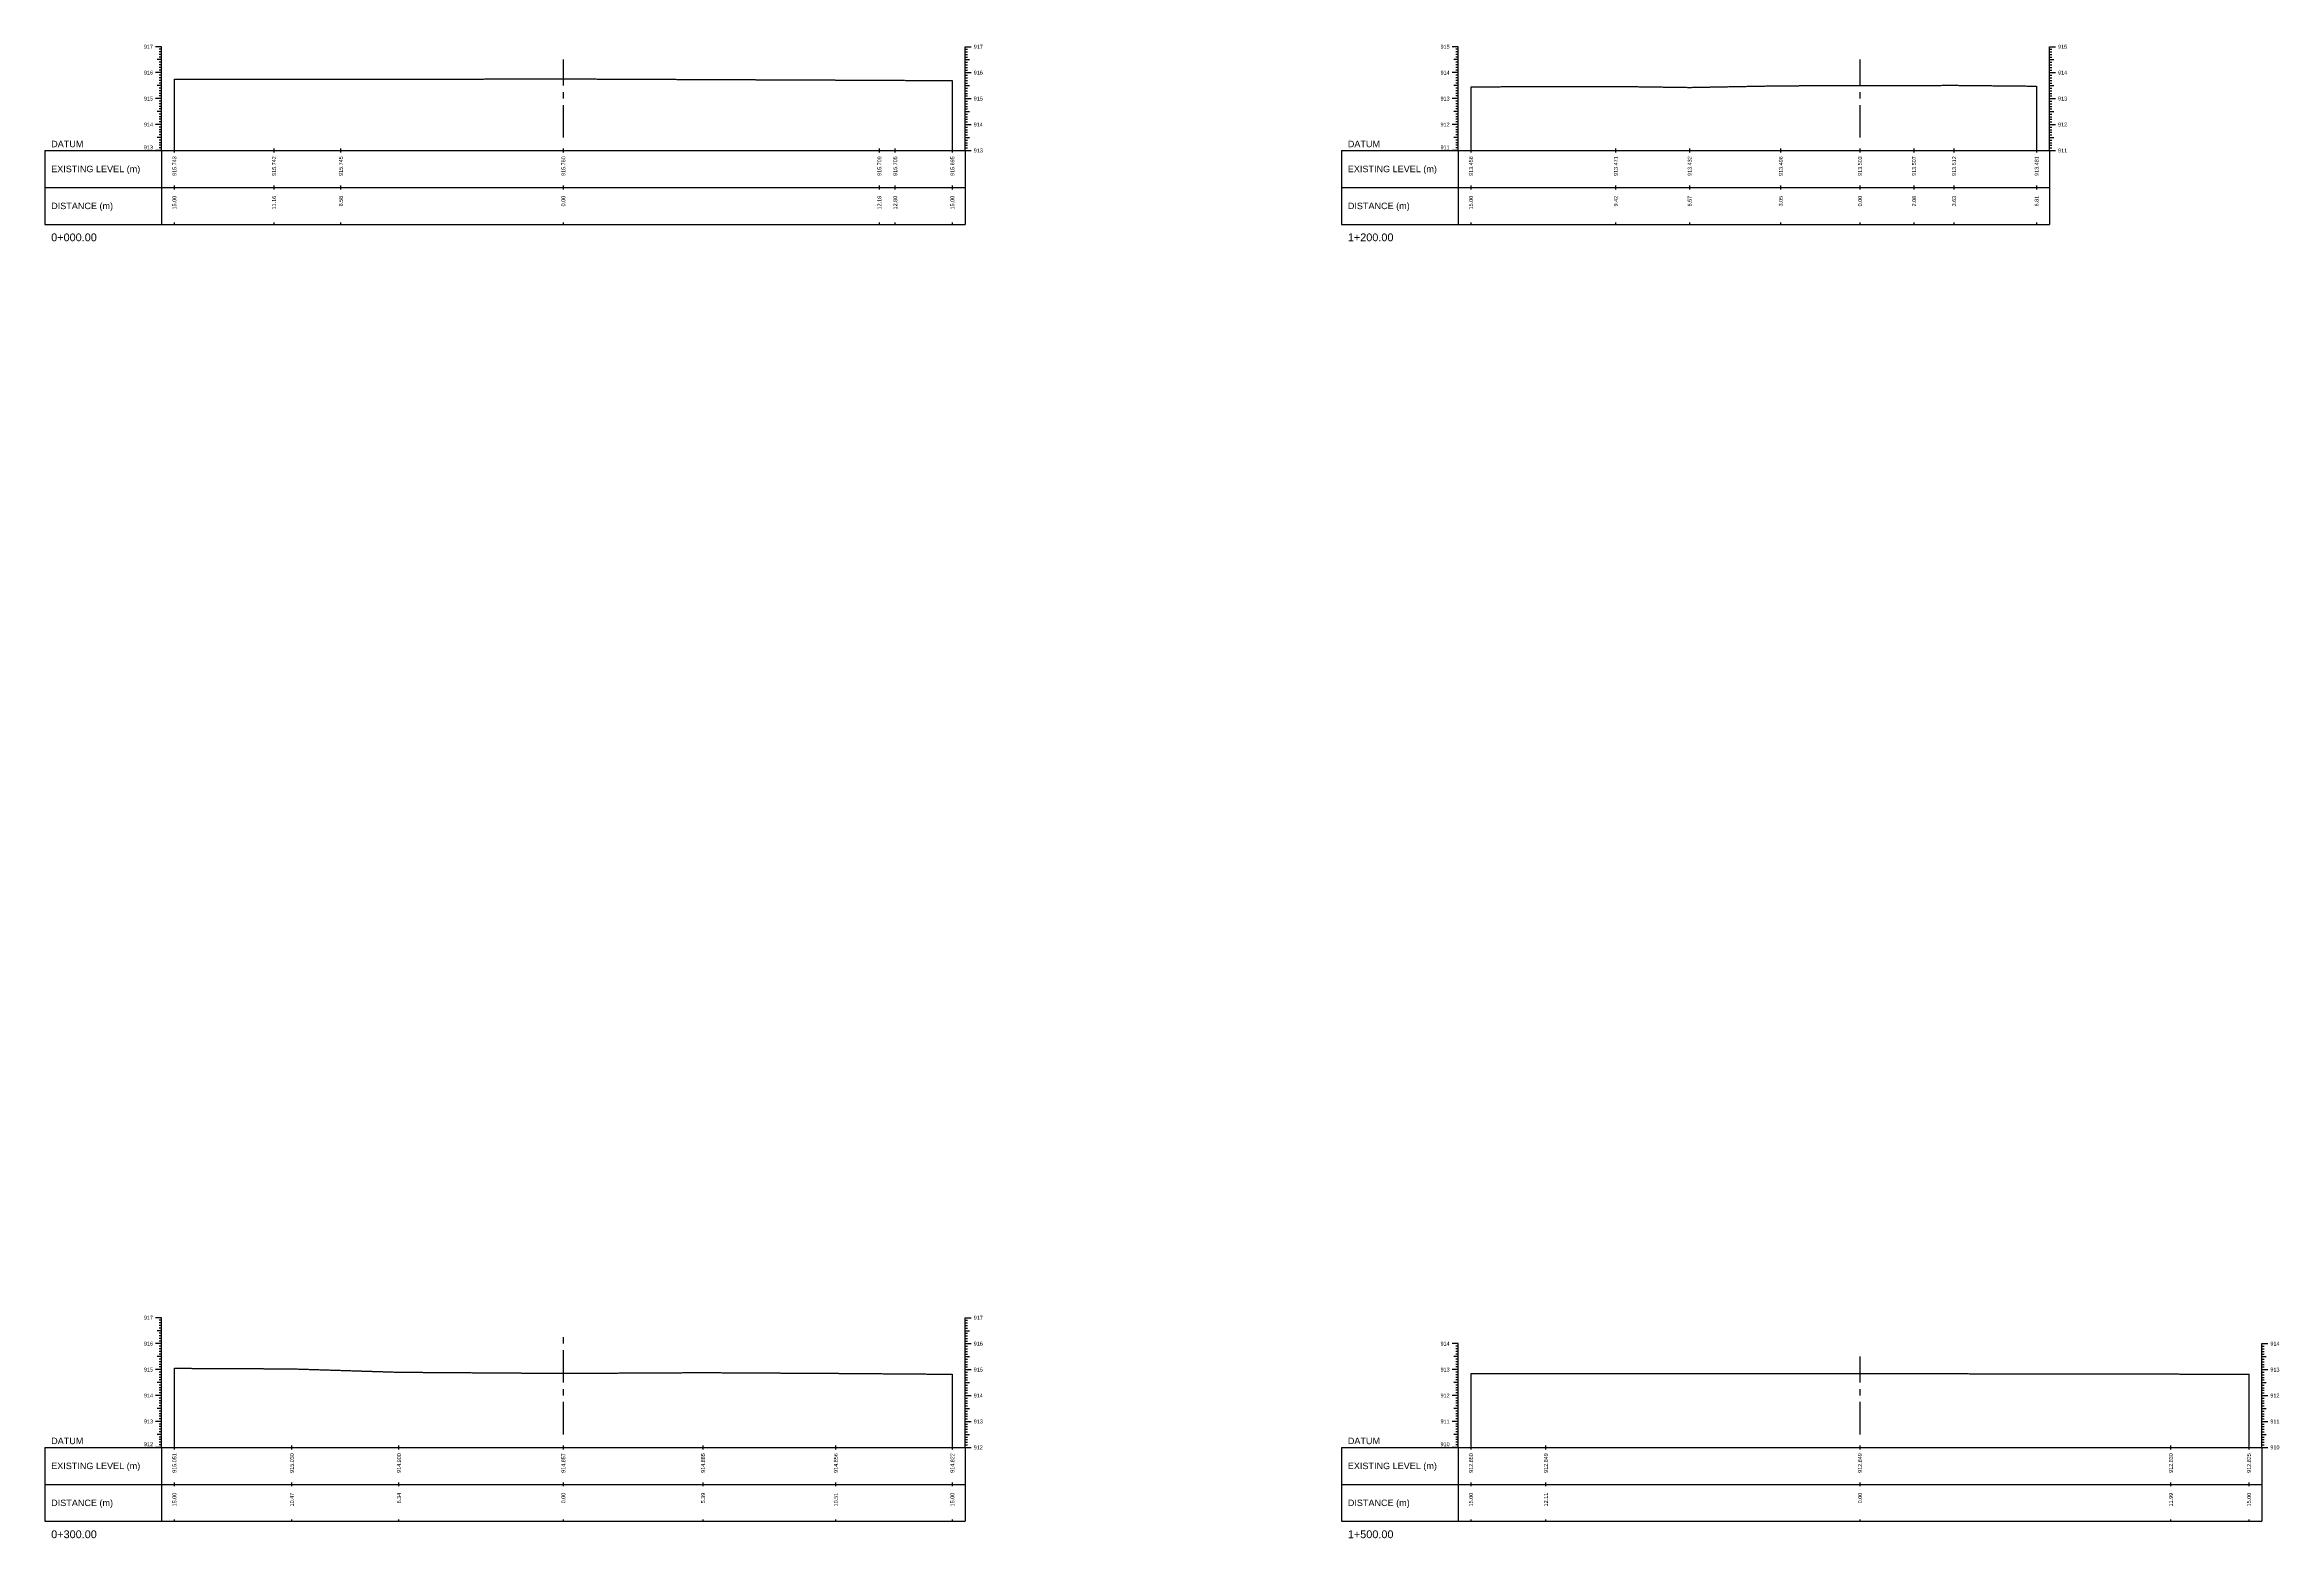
# Model space of a CAD drawing. Header units: millimetres. Extents: x 1478788 to 1486142, y 824439 to 831516.
# Drawn here: x 1483470 to 1484332, y 830940 to 831516 of the extents above; entities that cross this region are included whole.
import ezdxf
from ezdxf.enums import TextEntityAlignment as Align

# ---------------------------------------------------------------- set-up
doc = ezdxf.new("R2010")
doc.units = ezdxf.units.MM
doc.linetypes.add('CENTER', pattern=[2, 1.25, -0.25, 0.25, -0.25])
doc.linetypes.add('HIDDEN', pattern=[0.375, 0.25, -0.125])
for name, color, linetype in [('CL', 6, 'CENTER'), ('CS_Drawing', 7, 'Continuous'), ('GL', 3, 'HIDDEN')]:
    doc.layers.add(name, color=color, linetype=linetype)
doc.styles.get("Standard").update_dxf_attribs({"font": 'arial.ttf'})

msp = doc.modelspace()

# ---------------------------------------------------------------- linework, layer by layer
at = {"layer": 'CL', "ltscale": 10}
for p, q in [((1483670.16, 831480.52), (1483670.16, 831510.52)), ((1484170.16, 831480.52), (1484170.16, 831510.52)), ((1483670.16, 830980.52), (1483670.16, 831020.52)), ((1484170.16, 830980.52), (1484170.16, 831010.52))]:
    msp.add_line(p, q, dxfattribs=at)
at = {"layer": 'CS_Drawing'}
for p, q in [((1483515.16, 831515.52), (1483512.91, 831515.52)), ((1483515.16, 831515.52), (1483513.58, 831515.52)), ((1483515.16, 831510.52), (1483513.58, 831510.52)), ((1483515.16, 831514.52), (1483514.26, 831514.52)), ((1483515.16, 831513.52), (1483514.26, 831513.52)), ((1483515.16, 831512.52), (1483514.26, 831512.52)), ((1483515.16, 831511.52), (1483514.26, 831511.52)), ((1483515.16, 831510.52), (1483514.26, 831510.52)), ((1483515.16, 831509.52), (1483514.26, 831509.52)), ((1483515.16, 831508.52), (1483514.26, 831508.52)), ((1483515.16, 831475.52), (1483515.16, 831515.52)), ((1483825.16, 831515.52), (1483827.41, 831515.52)), ((1483825.16, 831515.52), (1483826.73, 831515.52)), ((1483825.16, 831475.52), (1483825.16, 831515.52)), ((1483825.16, 831514.52), (1483826.06, 831514.52)), ((1483825.16, 831513.52), (1483826.06, 831513.52)), ((1483825.16, 831512.52), (1483826.06, 831512.52)), ((1483825.16, 831511.52), (1483826.06, 831511.52)), ((1483825.16, 831510.52), (1483826.73, 831510.52)), ((1483825.16, 831510.52), (1483826.06, 831510.52)), ((1483825.16, 831509.52), (1483826.06, 831509.52)), ((1483825.16, 831508.52), (1483826.06, 831508.52)), ((1484015.16, 831515.52), (1484012.91, 831515.52)), ((1484015.16, 831515.52), (1484013.58, 831515.52)), ((1484015.16, 831510.52), (1484013.58, 831510.52)), ((1484015.16, 831514.52), (1484014.26, 831514.52)), ((1484015.16, 831513.52), (1484014.26, 831513.52)), ((1484015.16, 831512.52), (1484014.26, 831512.52)), ((1484015.16, 831511.52), (1484014.26, 831511.52)), ((1484015.16, 831510.52), (1484014.26, 831510.52)), ((1484015.16, 831509.52), (1484014.26, 831509.52)), ((1484015.16, 831508.52), (1484014.26, 831508.52)), ((1484015.16, 831475.52), (1484015.16, 831515.52)), ((1484243.28, 831515.52), (1484245.53, 831515.52)), ((1484243.28, 831515.52), (1484244.86, 831515.52)), ((1484243.28, 831475.52), (1484243.28, 831515.52)), ((1484243.28, 831514.52), (1484244.18, 831514.52)), ((1484243.28, 831513.52), (1484244.18, 831513.52)), ((1484243.28, 831512.52), (1484244.18, 831512.52)), ((1484243.28, 831511.52), (1484244.18, 831511.52)), ((1484243.28, 831510.52), (1484244.86, 831510.52)), ((1484243.28, 831510.52), (1484244.18, 831510.52)), ((1484243.28, 831509.52), (1484244.18, 831509.52)), ((1484243.28, 831508.52), (1484244.18, 831508.52)), ((1483515.16, 831505.52), (1483512.91, 831505.52)), ((1483515.16, 831505.52), (1483513.58, 831505.52)), ((1483515.16, 831500.52), (1483513.58, 831500.52)), ((1483515.16, 831507.52), (1483514.26, 831507.52)), ((1483515.16, 831506.52), (1483514.26, 831506.52)), ((1483515.16, 831505.52), (1483514.26, 831505.52)), ((1483515.16, 831504.52), (1483514.26, 831504.52)), ((1483515.16, 831503.52), (1483514.26, 831503.52)), ((1483515.16, 831502.52), (1483514.26, 831502.52)), ((1483515.16, 831501.52), (1483514.26, 831501.52)), ((1483515.16, 831500.52), (1483514.26, 831500.52)), ((1483520.16, 831475.52), (1483520.16, 831502.95)), ((1483820.16, 831475.52), (1483820.16, 831502.47)), ((1483825.16, 831507.52), (1483826.06, 831507.52)), ((1483825.16, 831506.52), (1483826.06, 831506.52)), ((1483825.16, 831505.52), (1483827.41, 831505.52)), ((1483825.16, 831505.52), (1483826.73, 831505.52)), ((1483825.16, 831505.52), (1483826.06, 831505.52)), ((1483825.16, 831504.52), (1483826.06, 831504.52)), ((1483825.16, 831503.52), (1483826.06, 831503.52)), ((1483825.16, 831502.52), (1483826.06, 831502.52)), ((1483825.16, 831501.52), (1483826.06, 831501.52)), ((1483825.16, 831500.52), (1483826.73, 831500.52)), ((1483825.16, 831500.52), (1483826.06, 831500.52)), ((1484015.16, 831505.52), (1484012.91, 831505.52)), ((1484015.16, 831505.52), (1484013.58, 831505.52)), ((1484015.16, 831500.52), (1484013.58, 831500.52)), ((1484015.16, 831507.52), (1484014.26, 831507.52)), ((1484015.16, 831506.52), (1484014.26, 831506.52)), ((1484015.16, 831505.52), (1484014.26, 831505.52)), ((1484015.16, 831504.52), (1484014.26, 831504.52)), ((1484015.16, 831503.52), (1484014.26, 831503.52)), ((1484015.16, 831502.52), (1484014.26, 831502.52)), ((1484015.16, 831501.52), (1484014.26, 831501.52)), ((1484015.16, 831500.52), (1484014.26, 831500.52)), ((1484020.16, 831475.52), (1484020.16, 831500.08)), ((1484238.28, 831475.52), (1484238.28, 831500.33)), ((1484243.28, 831507.52), (1484244.18, 831507.52)), ((1484243.28, 831506.52), (1484244.18, 831506.52)), ((1484243.28, 831505.52), (1484245.53, 831505.52)), ((1484243.28, 831505.52), (1484244.86, 831505.52)), ((1484243.28, 831505.52), (1484244.18, 831505.52)), ((1484243.28, 831504.52), (1484244.18, 831504.52)), ((1484243.28, 831503.52), (1484244.18, 831503.52)), ((1484243.28, 831502.52), (1484244.18, 831502.52)), ((1484243.28, 831501.52), (1484244.18, 831501.52)), ((1484243.28, 831500.52), (1484244.86, 831500.52)), ((1484243.28, 831500.52), (1484244.18, 831500.52)), ((1483515.16, 831495.52), (1483512.91, 831495.52)), ((1483515.16, 831495.52), (1483513.58, 831495.52)), ((1483515.16, 831499.52), (1483514.26, 831499.52)), ((1483515.16, 831498.52), (1483514.26, 831498.52)), ((1483515.16, 831497.52), (1483514.26, 831497.52)), ((1483515.16, 831496.52), (1483514.26, 831496.52)), ((1483515.16, 831495.52), (1483514.26, 831495.52)), ((1483515.16, 831494.52), (1483514.26, 831494.52)), ((1483515.16, 831493.52), (1483514.26, 831493.52)), ((1483515.16, 831492.52), (1483514.26, 831492.52)), ((1483515.16, 831491.52), (1483514.26, 831491.52)), ((1483825.16, 831499.52), (1483826.06, 831499.52)), ((1483825.16, 831498.52), (1483826.06, 831498.52)), ((1483825.16, 831497.52), (1483826.06, 831497.52)), ((1483825.16, 831496.52), (1483826.06, 831496.52)), ((1483825.16, 831495.52), (1483827.41, 831495.52)), ((1483825.16, 831495.52), (1483826.73, 831495.52)), ((1483825.16, 831495.52), (1483826.06, 831495.52)), ((1483825.16, 831494.52), (1483826.06, 831494.52)), ((1483825.16, 831493.52), (1483826.06, 831493.52)), ((1483825.16, 831492.52), (1483826.06, 831492.52)), ((1483825.16, 831491.52), (1483826.06, 831491.52)), ((1484015.16, 831495.52), (1484012.91, 831495.52)), ((1484015.16, 831495.52), (1484013.58, 831495.52)), ((1484015.16, 831499.52), (1484014.26, 831499.52)), ((1484015.16, 831498.52), (1484014.26, 831498.52)), ((1484015.16, 831497.52), (1484014.26, 831497.52)), ((1484015.16, 831496.52), (1484014.26, 831496.52)), ((1484015.16, 831495.52), (1484014.26, 831495.52)), ((1484015.16, 831494.52), (1484014.26, 831494.52)), ((1484015.16, 831493.52), (1484014.26, 831493.52)), ((1484015.16, 831492.52), (1484014.26, 831492.52)), ((1484015.16, 831491.52), (1484014.26, 831491.52)), ((1484243.28, 831499.52), (1484244.18, 831499.52)), ((1484243.28, 831498.52), (1484244.18, 831498.52)), ((1484243.28, 831497.52), (1484244.18, 831497.52)), ((1484243.28, 831496.52), (1484244.18, 831496.52)), ((1484243.28, 831495.52), (1484245.53, 831495.52)), ((1484243.28, 831495.52), (1484244.86, 831495.52)), ((1484243.28, 831495.52), (1484244.18, 831495.52)), ((1484243.28, 831494.52), (1484244.18, 831494.52)), ((1484243.28, 831493.52), (1484244.18, 831493.52)), ((1484243.28, 831492.52), (1484244.18, 831492.52)), ((1484243.28, 831491.52), (1484244.18, 831491.52)), ((1483515.16, 831485.52), (1483512.91, 831485.52)), ((1483515.16, 831490.52), (1483513.58, 831490.52)), ((1483515.16, 831485.52), (1483513.58, 831485.52)), ((1483515.16, 831490.52), (1483514.26, 831490.52)), ((1483515.16, 831489.52), (1483514.26, 831489.52)), ((1483515.16, 831488.52), (1483514.26, 831488.52)), ((1483515.16, 831487.52), (1483514.26, 831487.52)), ((1483515.16, 831486.52), (1483514.26, 831486.52)), ((1483515.16, 831485.52), (1483514.26, 831485.52)), ((1483515.16, 831484.52), (1483514.26, 831484.52)), ((1483515.16, 831483.52), (1483514.26, 831483.52)), ((1483515.16, 831482.52), (1483514.26, 831482.52)), ((1483825.16, 831490.52), (1483826.73, 831490.52)), ((1483825.16, 831490.52), (1483826.06, 831490.52)), ((1483825.16, 831489.52), (1483826.06, 831489.52)), ((1483825.16, 831488.52), (1483826.06, 831488.52)), ((1483825.16, 831487.52), (1483826.06, 831487.52)), ((1483825.16, 831486.52), (1483826.06, 831486.52)), ((1483825.16, 831485.52), (1483827.41, 831485.52)), ((1483825.16, 831485.52), (1483826.73, 831485.52)), ((1483825.16, 831485.52), (1483826.06, 831485.52)), ((1483825.16, 831484.52), (1483826.06, 831484.52)), ((1483825.16, 831483.52), (1483826.06, 831483.52)), ((1483825.16, 831482.52), (1483826.06, 831482.52)), ((1484015.16, 831485.52), (1484012.91, 831485.52)), ((1484015.16, 831490.52), (1484013.58, 831490.52)), ((1484015.16, 831485.52), (1484013.58, 831485.52)), ((1484015.16, 831490.52), (1484014.26, 831490.52)), ((1484015.16, 831489.52), (1484014.26, 831489.52)), ((1484015.16, 831488.52), (1484014.26, 831488.52)), ((1484015.16, 831487.52), (1484014.26, 831487.52)), ((1484015.16, 831486.52), (1484014.26, 831486.52)), ((1484015.16, 831485.52), (1484014.26, 831485.52)), ((1484015.16, 831484.52), (1484014.26, 831484.52)), ((1484015.16, 831483.52), (1484014.26, 831483.52)), ((1484015.16, 831482.52), (1484014.26, 831482.52)), ((1484243.28, 831490.52), (1484244.86, 831490.52)), ((1484243.28, 831490.52), (1484244.18, 831490.52)), ((1484243.28, 831489.52), (1484244.18, 831489.52)), ((1484243.28, 831488.52), (1484244.18, 831488.52)), ((1484243.28, 831487.52), (1484244.18, 831487.52)), ((1484243.28, 831486.52), (1484244.18, 831486.52)), ((1484243.28, 831485.52), (1484245.53, 831485.52)), ((1484243.28, 831485.52), (1484244.86, 831485.52)), ((1484243.28, 831485.52), (1484244.18, 831485.52)), ((1484243.28, 831484.52), (1484244.18, 831484.52)), ((1484243.28, 831483.52), (1484244.18, 831483.52)), ((1484243.28, 831482.52), (1484244.18, 831482.52)), ((1483470.16, 831475.52), (1483515.16, 831475.52)), ((1483470.16, 831475.52), (1483470.16, 831447.02)), ((1483515.16, 831475.52), (1483512.91, 831475.52)), ((1483515.16, 831480.52), (1483513.58, 831480.52)), ((1483515.16, 831475.52), (1483513.58, 831475.52)), ((1483515.16, 831481.52), (1483514.26, 831481.52)), ((1483515.16, 831480.52), (1483514.26, 831480.52)), ((1483515.16, 831479.52), (1483514.26, 831479.52)), ((1483515.16, 831478.52), (1483514.26, 831478.52)), ((1483515.16, 831477.52), (1483514.26, 831477.52)), ((1483515.16, 831476.52), (1483514.26, 831476.52)), ((1483515.16, 831475.52), (1483514.26, 831475.52)), ((1483515.16, 831475.52), (1483825.16, 831475.52)), ((1483515.16, 831475.52), (1483515.16, 831447.02)), ((1483520.16, 831474.77), (1483520.16, 831476.27)), ((1483558.61, 831474.77), (1483558.61, 831476.27)), ((1483584.38, 831474.77), (1483584.38, 831476.27)), ((1483670.16, 831474.77), (1483670.16, 831476.27)), ((1483792.01, 831474.77), (1483792.01, 831476.27)), ((1483798.14, 831474.77), (1483798.14, 831476.27)), ((1483820.16, 831474.77), (1483820.16, 831476.27)), ((1483825.16, 831481.52), (1483826.06, 831481.52)), ((1483825.16, 831480.52), (1483826.73, 831480.52)), ((1483825.16, 831480.52), (1483826.06, 831480.52)), ((1483825.16, 831479.52), (1483826.06, 831479.52)), ((1483825.16, 831478.52), (1483826.06, 831478.52)), ((1483825.16, 831477.52), (1483826.06, 831477.52)), ((1483825.16, 831476.52), (1483826.06, 831476.52)), ((1483825.16, 831475.52), (1483827.41, 831475.52)), ((1483825.16, 831475.52), (1483826.73, 831475.52)), ((1483825.16, 831475.52), (1483826.06, 831475.52)), ((1483825.16, 831475.52), (1483825.16, 831447.02)), ((1483970.16, 831475.52), (1484015.16, 831475.52)), ((1483970.16, 831475.52), (1483970.16, 831447.02)), ((1484015.16, 831475.52), (1484012.91, 831475.52)), ((1484015.16, 831480.52), (1484013.58, 831480.52)), ((1484015.16, 831475.52), (1484013.58, 831475.52)), ((1484015.16, 831481.52), (1484014.26, 831481.52)), ((1484015.16, 831480.52), (1484014.26, 831480.52)), ((1484015.16, 831479.52), (1484014.26, 831479.52)), ((1484015.16, 831478.52), (1484014.26, 831478.52)), ((1484015.16, 831477.52), (1484014.26, 831477.52)), ((1484015.16, 831476.52), (1484014.26, 831476.52)), ((1484015.16, 831475.52), (1484014.26, 831475.52)), ((1484015.16, 831475.52), (1484243.28, 831475.52)), ((1484015.16, 831475.52), (1484015.16, 831447.02)), ((1484020.16, 831474.77), (1484020.16, 831476.27)), ((1484076.01, 831474.77), (1484076.01, 831476.27)), ((1484104.49, 831474.77), (1484104.49, 831476.27)), ((1484139.62, 831474.77), (1484139.62, 831476.27)), ((1484170.16, 831474.77), (1484170.16, 831476.27)), ((1484191, 831474.77), (1484191, 831476.27)), ((1484206.45, 831474.77), (1484206.45, 831476.27)), ((1484238.28, 831474.77), (1484238.28, 831476.27)), ((1484243.28, 831481.52), (1484244.18, 831481.52)), ((1484243.28, 831480.52), (1484244.86, 831480.52)), ((1484243.28, 831480.52), (1484244.18, 831480.52)), ((1484243.28, 831479.52), (1484244.18, 831479.52)), ((1484243.28, 831478.52), (1484244.18, 831478.52)), ((1484243.28, 831477.52), (1484244.18, 831477.52)), ((1484243.28, 831476.52), (1484244.18, 831476.52)), ((1484243.28, 831475.52), (1484245.53, 831475.52)), ((1484243.28, 831475.52), (1484244.86, 831475.52)), ((1484243.28, 831475.52), (1484244.18, 831475.52)), ((1484243.28, 831475.52), (1484243.28, 831447.02)), ((1483470.16, 831461.27), (1483515.16, 831461.27)), ((1483515.16, 831461.27), (1483825.16, 831461.27)), ((1483515.16, 831461.27), (1483825.16, 831461.27)), ((1483520.16, 831460.52), (1483520.16, 831462.02)), ((1483558.61, 831460.52), (1483558.61, 831462.02)), ((1483584.38, 831460.52), (1483584.38, 831462.02)), ((1483670.16, 831460.52), (1483670.16, 831462.02)), ((1483792.01, 831460.52), (1483792.01, 831462.02)), ((1483798.14, 831460.52), (1483798.14, 831462.02)), ((1483820.16, 831460.52), (1483820.16, 831462.02)), ((1483970.16, 831461.27), (1484015.16, 831461.27)), ((1484015.16, 831461.27), (1484243.28, 831461.27)), ((1484015.16, 831461.27), (1484243.28, 831461.27)), ((1484020.16, 831460.52), (1484020.16, 831462.02)), ((1484076.01, 831460.52), (1484076.01, 831462.02)), ((1484104.49, 831460.52), (1484104.49, 831462.02)), ((1484139.62, 831460.52), (1484139.62, 831462.02)), ((1484170.16, 831460.52), (1484170.16, 831462.02)), ((1484191, 831460.52), (1484191, 831462.02)), ((1484206.45, 831460.52), (1484206.45, 831462.02)), ((1484238.28, 831460.52), (1484238.28, 831462.02)), ((1483470.16, 831447.02), (1483515.16, 831447.02)), ((1483515.16, 831447.02), (1483825.16, 831447.02)), ((1483520.16, 831447.02), (1483520.16, 831447.77)), ((1483558.61, 831447.02), (1483558.61, 831447.77)), ((1483584.38, 831447.02), (1483584.38, 831447.77)), ((1483670.16, 831447.02), (1483670.16, 831447.77)), ((1483792.01, 831447.02), (1483792.01, 831447.77)), ((1483798.14, 831447.02), (1483798.14, 831447.77)), ((1483820.16, 831447.02), (1483820.16, 831447.77)), ((1483970.16, 831447.02), (1484015.16, 831447.02)), ((1484015.16, 831447.02), (1484243.28, 831447.02)), ((1484020.16, 831447.02), (1484020.16, 831447.77)), ((1484076.01, 831447.02), (1484076.01, 831447.77)), ((1484104.49, 831447.02), (1484104.49, 831447.77)), ((1484139.62, 831447.02), (1484139.62, 831447.77)), ((1484170.16, 831447.02), (1484170.16, 831447.77)), ((1484191, 831447.02), (1484191, 831447.77)), ((1484206.45, 831447.02), (1484206.45, 831447.77)), ((1484238.28, 831447.02), (1484238.28, 831447.77)), ((1483515.16, 831025.52), (1483512.91, 831025.52)), ((1483515.16, 831025.52), (1483513.58, 831025.52)), ((1483515.16, 831020.52), (1483513.58, 831020.52)), ((1483515.16, 831025.52), (1483514.26, 831025.52)), ((1483515.16, 831024.52), (1483514.26, 831024.52)), ((1483515.16, 831023.52), (1483514.26, 831023.52)), ((1483515.16, 831022.52), (1483514.26, 831022.52)), ((1483515.16, 831021.52), (1483514.26, 831021.52)), ((1483515.16, 831020.52), (1483514.26, 831020.52)), ((1483515.16, 831019.52), (1483514.26, 831019.52)), ((1483515.16, 831018.52), (1483514.26, 831018.52)), ((1483515.16, 831017.52), (1483514.26, 831017.52)), ((1483515.16, 830975.52), (1483515.16, 831025.52)), ((1483825.16, 831025.52), (1483827.41, 831025.52)), ((1483825.16, 831025.52), (1483826.73, 831025.52)), ((1483825.16, 831025.52), (1483826.06, 831025.52)), ((1483825.16, 830975.52), (1483825.16, 831025.52)), ((1483825.16, 831024.52), (1483826.06, 831024.52)), ((1483825.16, 831023.52), (1483826.06, 831023.52)), ((1483825.16, 831022.52), (1483826.06, 831022.52)), ((1483825.16, 831021.52), (1483826.06, 831021.52)), ((1483825.16, 831020.52), (1483826.73, 831020.52)), ((1483825.16, 831020.52), (1483826.06, 831020.52)), ((1483825.16, 831019.52), (1483826.06, 831019.52)), ((1483825.16, 831018.52), (1483826.06, 831018.52)), ((1483825.16, 831017.52), (1483826.06, 831017.52)), ((1483515.16, 831015.52), (1483512.91, 831015.52)), ((1483515.16, 831015.52), (1483513.58, 831015.52)), ((1483515.16, 831010.52), (1483513.58, 831010.52)), ((1483515.16, 831016.52), (1483514.26, 831016.52)), ((1483515.16, 831015.52), (1483514.26, 831015.52)), ((1483515.16, 831014.52), (1483514.26, 831014.52)), ((1483515.16, 831013.52), (1483514.26, 831013.52)), ((1483515.16, 831012.52), (1483514.26, 831012.52)), ((1483515.16, 831011.52), (1483514.26, 831011.52)), ((1483515.16, 831010.52), (1483514.26, 831010.52)), ((1483515.16, 831009.52), (1483514.26, 831009.52)), ((1483515.16, 831008.52), (1483514.26, 831008.52)), ((1483825.16, 831016.52), (1483826.06, 831016.52)), ((1483825.16, 831015.52), (1483827.41, 831015.52)), ((1483825.16, 831015.52), (1483826.73, 831015.52)), ((1483825.16, 831015.52), (1483826.06, 831015.52)), ((1483825.16, 831014.52), (1483826.06, 831014.52)), ((1483825.16, 831013.52), (1483826.06, 831013.52)), ((1483825.16, 831012.52), (1483826.06, 831012.52)), ((1483825.16, 831011.52), (1483826.06, 831011.52)), ((1483825.16, 831010.52), (1483826.73, 831010.52)), ((1483825.16, 831010.52), (1483826.06, 831010.52)), ((1483825.16, 831009.52), (1483826.06, 831009.52)), ((1483825.16, 831008.52), (1483826.06, 831008.52)), ((1484015.16, 831015.52), (1484012.91, 831015.52)), ((1484015.16, 831015.52), (1484013.58, 831015.52)), ((1484015.16, 831010.52), (1484013.58, 831010.52)), ((1484015.16, 831014.52), (1484014.26, 831014.52)), ((1484015.16, 831013.52), (1484014.26, 831013.52)), ((1484015.16, 831012.52), (1484014.26, 831012.52)), ((1484015.16, 831011.52), (1484014.26, 831011.52)), ((1484015.16, 831010.52), (1484014.26, 831010.52)), ((1484015.16, 831009.52), (1484014.26, 831009.52)), ((1484015.16, 831008.52), (1484014.26, 831008.52)), ((1484015.16, 830975.52), (1484015.16, 831015.52)), ((1484325.16, 831015.52), (1484327.41, 831015.52)), ((1484325.16, 831015.52), (1484326.73, 831015.52)), ((1484325.16, 830975.52), (1484325.16, 831015.52)), ((1484325.16, 831014.52), (1484326.06, 831014.52)), ((1484325.16, 831013.52), (1484326.06, 831013.52)), ((1484325.16, 831012.52), (1484326.06, 831012.52)), ((1484325.16, 831011.52), (1484326.06, 831011.52)), ((1484325.16, 831010.52), (1484326.73, 831010.52)), ((1484325.16, 831010.52), (1484326.06, 831010.52)), ((1484325.16, 831009.52), (1484326.06, 831009.52)), ((1484325.16, 831008.52), (1484326.06, 831008.52)), ((1483515.16, 831005.52), (1483512.91, 831005.52)), ((1483515.16, 831005.52), (1483513.58, 831005.52)), ((1483515.16, 831000.52), (1483513.58, 831000.52)), ((1483515.16, 831007.52), (1483514.26, 831007.52)), ((1483515.16, 831006.52), (1483514.26, 831006.52)), ((1483515.16, 831005.52), (1483514.26, 831005.52)), ((1483515.16, 831004.52), (1483514.26, 831004.52)), ((1483515.16, 831003.52), (1483514.26, 831003.52)), ((1483515.16, 831002.52), (1483514.26, 831002.52)), ((1483515.16, 831001.52), (1483514.26, 831001.52)), ((1483515.16, 831000.52), (1483514.26, 831000.52)), ((1483520.16, 830975.52), (1483520.16, 831006.03)), ((1483820.16, 830975.52), (1483820.16, 831003.74)), ((1483825.16, 831007.52), (1483826.06, 831007.52)), ((1483825.16, 831006.52), (1483826.06, 831006.52)), ((1483825.16, 831005.52), (1483827.41, 831005.52)), ((1483825.16, 831005.52), (1483826.73, 831005.52)), ((1483825.16, 831005.52), (1483826.06, 831005.52)), ((1483825.16, 831004.52), (1483826.06, 831004.52)), ((1483825.16, 831003.52), (1483826.06, 831003.52)), ((1483825.16, 831002.52), (1483826.06, 831002.52)), ((1483825.16, 831001.52), (1483826.06, 831001.52)), ((1483825.16, 831000.52), (1483826.73, 831000.52)), ((1483825.16, 831000.52), (1483826.06, 831000.52)), ((1484015.16, 831005.52), (1484012.91, 831005.52)), ((1484015.16, 831005.52), (1484013.58, 831005.52)), ((1484015.16, 831000.52), (1484013.58, 831000.52)), ((1484015.16, 831007.52), (1484014.26, 831007.52)), ((1484015.16, 831006.52), (1484014.26, 831006.52)), ((1484015.16, 831005.52), (1484014.26, 831005.52)), ((1484015.16, 831004.52), (1484014.26, 831004.52)), ((1484015.16, 831003.52), (1484014.26, 831003.52)), ((1484015.16, 831002.52), (1484014.26, 831002.52)), ((1484015.16, 831001.52), (1484014.26, 831001.52)), ((1484015.16, 831000.52), (1484014.26, 831000.52)), ((1484020.16, 830975.52), (1484020.16, 831004.02)), ((1484320.16, 830975.52), (1484320.16, 831003.77)), ((1484325.16, 831007.52), (1484326.06, 831007.52)), ((1484325.16, 831006.52), (1484326.06, 831006.52)), ((1484325.16, 831005.52), (1484327.41, 831005.52)), ((1484325.16, 831005.52), (1484326.73, 831005.52)), ((1484325.16, 831005.52), (1484326.06, 831005.52)), ((1484325.16, 831004.52), (1484326.06, 831004.52)), ((1484325.16, 831003.52), (1484326.06, 831003.52)), ((1484325.16, 831002.52), (1484326.06, 831002.52)), ((1484325.16, 831001.52), (1484326.06, 831001.52)), ((1484325.16, 831000.52), (1484326.73, 831000.52)), ((1484325.16, 831000.52), (1484326.06, 831000.52)), ((1483515.16, 830995.52), (1483512.91, 830995.52)), ((1483515.16, 830995.52), (1483513.58, 830995.52)), ((1483515.16, 830999.52), (1483514.26, 830999.52)), ((1483515.16, 830998.52), (1483514.26, 830998.52)), ((1483515.16, 830997.52), (1483514.26, 830997.52)), ((1483515.16, 830996.52), (1483514.26, 830996.52)), ((1483515.16, 830995.52), (1483514.26, 830995.52)), ((1483515.16, 830994.52), (1483514.26, 830994.52)), ((1483515.16, 830993.52), (1483514.26, 830993.52)), ((1483515.16, 830992.52), (1483514.26, 830992.52)), ((1483515.16, 830991.52), (1483514.26, 830991.52)), ((1483825.16, 830999.52), (1483826.06, 830999.52)), ((1483825.16, 830998.52), (1483826.06, 830998.52)), ((1483825.16, 830997.52), (1483826.06, 830997.52)), ((1483825.16, 830996.52), (1483826.06, 830996.52)), ((1483825.16, 830995.52), (1483827.41, 830995.52)), ((1483825.16, 830995.52), (1483826.73, 830995.52)), ((1483825.16, 830995.52), (1483826.06, 830995.52)), ((1483825.16, 830994.52), (1483826.06, 830994.52)), ((1483825.16, 830993.52), (1483826.06, 830993.52)), ((1483825.16, 830992.52), (1483826.06, 830992.52)), ((1483825.16, 830991.52), (1483826.06, 830991.52)), ((1484015.16, 830995.52), (1484012.91, 830995.52)), ((1484015.16, 830995.52), (1484013.58, 830995.52)), ((1484015.16, 830999.52), (1484014.26, 830999.52)), ((1484015.16, 830998.52), (1484014.26, 830998.52)), ((1484015.16, 830997.52), (1484014.26, 830997.52)), ((1484015.16, 830996.52), (1484014.26, 830996.52)), ((1484015.16, 830995.52), (1484014.26, 830995.52)), ((1484015.16, 830994.52), (1484014.26, 830994.52)), ((1484015.16, 830993.52), (1484014.26, 830993.52)), ((1484015.16, 830992.52), (1484014.26, 830992.52)), ((1484015.16, 830991.52), (1484014.26, 830991.52)), ((1484325.16, 830999.52), (1484326.06, 830999.52)), ((1484325.16, 830998.52), (1484326.06, 830998.52)), ((1484325.16, 830997.52), (1484326.06, 830997.52)), ((1484325.16, 830996.52), (1484326.06, 830996.52)), ((1484325.16, 830995.52), (1484327.41, 830995.52)), ((1484325.16, 830995.52), (1484326.73, 830995.52)), ((1484325.16, 830995.52), (1484326.06, 830995.52)), ((1484325.16, 830994.52), (1484326.06, 830994.52)), ((1484325.16, 830993.52), (1484326.06, 830993.52)), ((1484325.16, 830992.52), (1484326.06, 830992.52)), ((1484325.16, 830991.52), (1484326.06, 830991.52)), ((1483515.16, 830985.52), (1483512.91, 830985.52)), ((1483515.16, 830990.52), (1483513.58, 830990.52)), ((1483515.16, 830985.52), (1483513.58, 830985.52)), ((1483515.16, 830990.52), (1483514.26, 830990.52)), ((1483515.16, 830989.52), (1483514.26, 830989.52)), ((1483515.16, 830988.52), (1483514.26, 830988.52)), ((1483515.16, 830987.52), (1483514.26, 830987.52)), ((1483515.16, 830986.52), (1483514.26, 830986.52)), ((1483515.16, 830985.52), (1483514.26, 830985.52)), ((1483515.16, 830984.52), (1483514.26, 830984.52)), ((1483515.16, 830983.52), (1483514.26, 830983.52)), ((1483825.16, 830990.52), (1483826.73, 830990.52)), ((1483825.16, 830990.52), (1483826.06, 830990.52)), ((1483825.16, 830989.52), (1483826.06, 830989.52)), ((1483825.16, 830988.52), (1483826.06, 830988.52)), ((1483825.16, 830987.52), (1483826.06, 830987.52)), ((1483825.16, 830986.52), (1483826.06, 830986.52)), ((1483825.16, 830985.52), (1483827.41, 830985.52)), ((1483825.16, 830985.52), (1483826.73, 830985.52)), ((1483825.16, 830985.52), (1483826.06, 830985.52)), ((1483825.16, 830984.52), (1483826.06, 830984.52)), ((1483825.16, 830983.52), (1483826.06, 830983.52)), ((1484015.16, 830985.52), (1484012.91, 830985.52)), ((1484015.16, 830990.52), (1484013.58, 830990.52)), ((1484015.16, 830985.52), (1484013.58, 830985.52)), ((1484015.16, 830990.52), (1484014.26, 830990.52)), ((1484015.16, 830989.52), (1484014.26, 830989.52)), ((1484015.16, 830988.52), (1484014.26, 830988.52)), ((1484015.16, 830987.52), (1484014.26, 830987.52)), ((1484015.16, 830986.52), (1484014.26, 830986.52)), ((1484015.16, 830985.52), (1484014.26, 830985.52)), ((1484015.16, 830984.52), (1484014.26, 830984.52)), ((1484015.16, 830983.52), (1484014.26, 830983.52)), ((1484325.16, 830990.52), (1484326.73, 830990.52)), ((1484325.16, 830990.52), (1484326.06, 830990.52)), ((1484325.16, 830989.52), (1484326.06, 830989.52)), ((1484325.16, 830988.52), (1484326.06, 830988.52)), ((1484325.16, 830987.52), (1484326.06, 830987.52)), ((1484325.16, 830986.52), (1484326.06, 830986.52)), ((1484325.16, 830985.52), (1484327.41, 830985.52)), ((1484325.16, 830985.52), (1484326.73, 830985.52)), ((1484325.16, 830985.52), (1484326.06, 830985.52)), ((1484325.16, 830984.52), (1484326.06, 830984.52)), ((1484325.16, 830983.52), (1484326.06, 830983.52)), ((1483470.16, 830975.52), (1483515.16, 830975.52)), ((1483470.16, 830975.52), (1483470.16, 830947.02)), ((1483515.16, 830975.52), (1483512.91, 830975.52)), ((1483515.16, 830980.52), (1483513.58, 830980.52)), ((1483515.16, 830975.52), (1483513.58, 830975.52)), ((1483515.16, 830982.52), (1483514.26, 830982.52)), ((1483515.16, 830981.52), (1483514.26, 830981.52)), ((1483515.16, 830980.52), (1483514.26, 830980.52)), ((1483515.16, 830979.52), (1483514.26, 830979.52)), ((1483515.16, 830978.52), (1483514.26, 830978.52)), ((1483515.16, 830977.52), (1483514.26, 830977.52)), ((1483515.16, 830976.52), (1483514.26, 830976.52)), ((1483515.16, 830975.52), (1483514.26, 830975.52)), ((1483515.16, 830975.52), (1483825.16, 830975.52)), ((1483515.16, 830975.52), (1483515.16, 830947.02)), ((1483520.16, 830974.77), (1483520.16, 830976.27)), ((1483565.49, 830974.77), (1483565.49, 830976.27)), ((1483606.78, 830974.77), (1483606.78, 830976.27)), ((1483670.16, 830974.77), (1483670.16, 830976.27)), ((1483724.03, 830974.77), (1483724.03, 830976.27)), ((1483775.22, 830974.77), (1483775.22, 830976.27)), ((1483820.16, 830974.77), (1483820.16, 830976.27)), ((1483825.16, 830982.52), (1483826.06, 830982.52)), ((1483825.16, 830981.52), (1483826.06, 830981.52)), ((1483825.16, 830980.52), (1483826.73, 830980.52)), ((1483825.16, 830980.52), (1483826.06, 830980.52)), ((1483825.16, 830979.52), (1483826.06, 830979.52)), ((1483825.16, 830978.52), (1483826.06, 830978.52)), ((1483825.16, 830977.52), (1483826.06, 830977.52)), ((1483825.16, 830976.52), (1483826.06, 830976.52)), ((1483825.16, 830975.52), (1483827.41, 830975.52)), ((1483825.16, 830975.52), (1483826.73, 830975.52)), ((1483825.16, 830975.52), (1483826.06, 830975.52)), ((1483825.16, 830975.52), (1483825.16, 830947.02)), ((1483970.16, 830975.52), (1484015.16, 830975.52)), ((1483970.16, 830975.52), (1483970.16, 830947.02)), ((1484015.16, 830975.52), (1484012.91, 830975.52)), ((1484015.16, 830980.52), (1484013.58, 830980.52)), ((1484015.16, 830975.52), (1484013.58, 830975.52)), ((1484015.16, 830982.52), (1484014.26, 830982.52)), ((1484015.16, 830981.52), (1484014.26, 830981.52)), ((1484015.16, 830980.52), (1484014.26, 830980.52)), ((1484015.16, 830979.52), (1484014.26, 830979.52)), ((1484015.16, 830978.52), (1484014.26, 830978.52)), ((1484015.16, 830977.52), (1484014.26, 830977.52)), ((1484015.16, 830976.52), (1484014.26, 830976.52)), ((1484015.16, 830975.52), (1484014.26, 830975.52)), ((1484015.16, 830975.52), (1484325.16, 830975.52)), ((1484015.16, 830975.52), (1484015.16, 830947.02)), ((1484020.16, 830974.77), (1484020.16, 830976.27)), ((1484049.03, 830974.77), (1484049.03, 830976.27)), ((1484170.16, 830974.77), (1484170.16, 830976.27)), ((1484290.04, 830974.77), (1484290.04, 830976.27)), ((1484320.16, 830974.77), (1484320.16, 830976.27)), ((1484325.16, 830982.52), (1484326.06, 830982.52)), ((1484325.16, 830981.52), (1484326.06, 830981.52)), ((1484325.16, 830980.52), (1484326.73, 830980.52)), ((1484325.16, 830980.52), (1484326.06, 830980.52)), ((1484325.16, 830979.52), (1484326.06, 830979.52)), ((1484325.16, 830978.52), (1484326.06, 830978.52)), ((1484325.16, 830977.52), (1484326.06, 830977.52)), ((1484325.16, 830976.52), (1484326.06, 830976.52)), ((1484325.16, 830975.52), (1484327.41, 830975.52)), ((1484325.16, 830975.52), (1484326.73, 830975.52)), ((1484325.16, 830975.52), (1484326.06, 830975.52)), ((1484325.16, 830975.52), (1484325.16, 830947.02)), ((1483470.16, 830961.27), (1483515.16, 830961.27)), ((1483515.16, 830961.27), (1483825.16, 830961.27)), ((1483515.16, 830961.27), (1483825.16, 830961.27)), ((1483520.16, 830960.52), (1483520.16, 830962.02)), ((1483565.49, 830960.52), (1483565.49, 830962.02)), ((1483606.78, 830960.52), (1483606.78, 830962.02)), ((1483670.16, 830960.52), (1483670.16, 830962.02)), ((1483724.03, 830960.52), (1483724.03, 830962.02)), ((1483775.22, 830960.52), (1483775.22, 830962.02)), ((1483820.16, 830960.52), (1483820.16, 830962.02)), ((1483970.16, 830961.27), (1484015.16, 830961.27)), ((1484015.16, 830961.27), (1484325.16, 830961.27)), ((1484015.16, 830961.27), (1484325.16, 830961.27)), ((1484020.16, 830960.52), (1484020.16, 830962.02)), ((1484049.03, 830960.52), (1484049.03, 830962.02)), ((1484170.16, 830960.52), (1484170.16, 830962.02)), ((1484290.04, 830960.52), (1484290.04, 830962.02)), ((1484320.16, 830960.52), (1484320.16, 830962.02)), ((1483470.16, 830947.02), (1483515.16, 830947.02)), ((1483515.16, 830947.02), (1483825.16, 830947.02)), ((1483520.16, 830947.02), (1483520.16, 830947.77)), ((1483565.49, 830947.02), (1483565.49, 830947.77)), ((1483606.78, 830947.02), (1483606.78, 830947.77)), ((1483670.16, 830947.02), (1483670.16, 830947.77)), ((1483724.03, 830947.02), (1483724.03, 830947.77)), ((1483775.22, 830947.02), (1483775.22, 830947.77)), ((1483820.16, 830947.02), (1483820.16, 830947.77)), ((1483970.16, 830947.02), (1484015.16, 830947.02)), ((1484015.16, 830947.02), (1484325.16, 830947.02)), ((1484020.16, 830947.02), (1484020.16, 830947.77)), ((1484049.03, 830947.02), (1484049.03, 830947.77)), ((1484170.16, 830947.02), (1484170.16, 830947.77)), ((1484290.04, 830947.02), (1484290.04, 830947.77)), ((1484320.16, 830947.02), (1484320.16, 830947.77))]:
    msp.add_line(p, q, dxfattribs=at)
at = {"layer": 'GL'}
for points in [[(1483520.16, 831502.95), (1483558.61, 831502.94), (1483584.38, 831502.97), (1483670.16, 831503.12), (1483792.01, 831502.61), (1483798.14, 831502.57), (1483820.16, 831502.47)], [(1484020.16, 831500.08), (1484076.01, 831500.23), (1484104.49, 831499.84), (1484139.62, 831500.48), (1484170.16, 831500.55), (1484191, 831500.59), (1484206.45, 831500.64), (1484238.28, 831500.33)], [(1483520.16, 831006.03), (1483565.49, 831005.82), (1483606.78, 831004.52), (1483670.16, 831004.09), (1483724.03, 831004.37), (1483775.22, 831004.08), (1483820.16, 831003.74)], [(1484020.16, 831004.02), (1484049.03, 831004.01), (1484170.16, 831004.01), (1484290.04, 831003.82), (1484320.16, 831003.77)]]:
    msp.add_lwpolyline(points, dxfattribs=at)

# ---------------------------------------------------------------- texts
at = {"layer": 'CS_Drawing'}
for s, p in [('917', (1483511.91, 831515.52)), ('915', (1484011.91, 831515.52)), ('916', (1483511.91, 831505.52)), ('914', (1484011.91, 831505.52)), ('915', (1483511.91, 831495.52)), ('913', (1484011.91, 831495.52)), ('914', (1483511.91, 831485.52)), ('912', (1484011.91, 831485.52)), ('917', (1483511.91, 831025.52)), ('916', (1483511.91, 831015.52)), ('914', (1484011.91, 831015.52)), ('915', (1483511.91, 831005.52)), ('913', (1484011.91, 831005.52)), ('914', (1483511.91, 830995.52)), ('912', (1484011.91, 830995.52)), ('913', (1483511.91, 830985.52)), ('911', (1484011.91, 830985.52))]:
    msp.add_text(s, height=1.5, dxfattribs=at).set_placement(p, align=Align.MIDDLE_RIGHT)
for s, height, p in [('917', 1.5, (1483828.41, 831515.52)), ('915', 1.5, (1484246.53, 831515.52)), ('916', 1.5, (1483828.41, 831505.52)), ('914', 1.5, (1484246.53, 831505.52)), ('915', 1.5, (1483828.41, 831495.52)), ('913', 1.5, (1484246.53, 831495.52)), ('914', 1.5, (1483828.41, 831485.52)), ('912', 1.5, (1484246.53, 831485.52)), ('DATUM', 2.5, (1483472.66, 831478.02)), ('913', 1.5, (1483828.41, 831475.52)), ('913', 1.5, (1483828.41, 831475.52)), ('DATUM', 2.5, (1483972.66, 831478.02)), ('911', 1.5, (1484246.53, 831475.52)), ('911', 1.5, (1484246.53, 831475.52)), ('EXISTING LEVEL (m)', 2.5, (1483472.66, 831468.39)), ('EXISTING LEVEL (m)', 2.5, (1483972.66, 831468.39)), ('DISTANCE (m)', 2.5, (1483472.66, 831454.14)), ('DISTANCE (m)', 2.5, (1483972.66, 831454.14)), ('0+000.00', 3, (1483472.66, 831442.02)), ('1+200.00', 3, (1483972.66, 831442.02)), ('917', 1.5, (1483828.41, 831025.52)), ('916', 1.5, (1483828.41, 831015.52)), ('914', 1.5, (1484328.41, 831015.52)), ('915', 1.5, (1483828.41, 831005.52)), ('913', 1.5, (1484328.41, 831005.52)), ('914', 1.5, (1483828.41, 830995.52)), ('912', 1.5, (1484328.41, 830995.52)), ('913', 1.5, (1483828.41, 830985.52)), ('911', 1.5, (1484328.41, 830985.52)), ('DATUM', 2.5, (1483472.66, 830978.02)), ('912', 1.5, (1483828.41, 830975.52)), ('912', 1.5, (1483828.41, 830975.52)), ('DATUM', 2.5, (1483972.66, 830978.02)), ('910', 1.5, (1484328.41, 830975.52)), ('910', 1.5, (1484328.41, 830975.52)), ('EXISTING LEVEL (m)', 2.5, (1483472.66, 830968.39)), ('EXISTING LEVEL (m)', 2.5, (1483972.66, 830968.39)), ('DISTANCE (m)', 2.5, (1483472.66, 830954.14)), ('DISTANCE (m)', 2.5, (1483972.66, 830954.14)), ('0+300.00', 3, (1483472.66, 830942.02)), ('1+500.00', 3, (1483972.66, 830942.02))]:
    msp.add_text(s, height=height, dxfattribs=at).set_placement(p, align=Align.MIDDLE_LEFT)
for s, p in [('913', (1483511.91, 831475.97)), ('911', (1484011.91, 831475.97)), ('912', (1483511.91, 830975.97)), ('910', (1484011.91, 830975.97))]:
    msp.add_text(s, height=1.5, dxfattribs=at).set_placement(p, align=Align.RIGHT)
for s, p in [('915.743', (1483520.16, 831473.27)), ('915.742', (1483558.61, 831473.27)), ('915.745', (1483584.38, 831473.27)), ('915.760', (1483670.16, 831473.27)), ('915.709', (1483792.01, 831473.27)), ('915.705', (1483798.14, 831473.27)), ('915.695', (1483820.16, 831473.27)), ('913.456', (1484020.16, 831473.27)), ('913.471', (1484076.01, 831473.27)), ('913.432', (1484104.49, 831473.27)), ('913.496', (1484139.62, 831473.27)), ('913.503', (1484170.16, 831473.27)), ('913.507', (1484191, 831473.27)), ('913.512', (1484206.45, 831473.27)), ('913.481', (1484238.28, 831473.27)), ('15.00', (1483520.16, 831458.02)), ('11.16', (1483558.61, 831458.02)), ('8.58', (1483584.38, 831458.02)), ('0.00', (1483670.16, 831458.02)), ('12.18', (1483792.01, 831458.02)), ('12.80', (1483798.14, 831458.02)), ('15.00', (1483820.16, 831458.02)), ('15.00', (1484020.16, 831458.02)), ('9.42', (1484076.01, 831458.02)), ('6.57', (1484104.49, 831458.02)), ('3.05', (1484139.62, 831458.02)), ('0.00', (1484170.16, 831458.02)), ('2.08', (1484191, 831458.02)), ('3.63', (1484206.45, 831458.02)), ('6.81', (1484238.28, 831458.02)), ('915.051', (1483520.16, 830973.27)), ('915.030', (1483565.49, 830973.27)), ('914.900', (1483606.78, 830973.27)), ('914.857', (1483670.16, 830973.27)), ('914.885', (1483724.03, 830973.27)), ('914.856', (1483775.22, 830973.27)), ('914.822', (1483820.16, 830973.27)), ('912.850', (1484020.16, 830973.27)), ('912.849', (1484049.03, 830973.27)), ('912.849', (1484170.16, 830973.27)), ('912.830', (1484290.04, 830973.27)), ('912.825', (1484320.16, 830973.27)), ('15.00', (1483520.16, 830958.02)), ('10.47', (1483565.49, 830958.02)), ('6.34', (1483606.78, 830958.02)), ('0.00', (1483670.16, 830958.02)), ('5.39', (1483724.03, 830958.02)), ('10.51', (1483775.22, 830958.02)), ('15.00', (1483820.16, 830958.02)), ('15.00', (1484020.16, 830958.02)), ('12.11', (1484049.03, 830958.02)), ('0.00', (1484170.16, 830958.02)), ('11.99', (1484290.04, 830958.02)), ('15.00', (1484320.16, 830958.02))]:
    msp.add_text(s, height=1.5, rotation=90, dxfattribs=at).set_placement(p, align=Align.MIDDLE_RIGHT)

doc.saveas('drawing.dxf')
